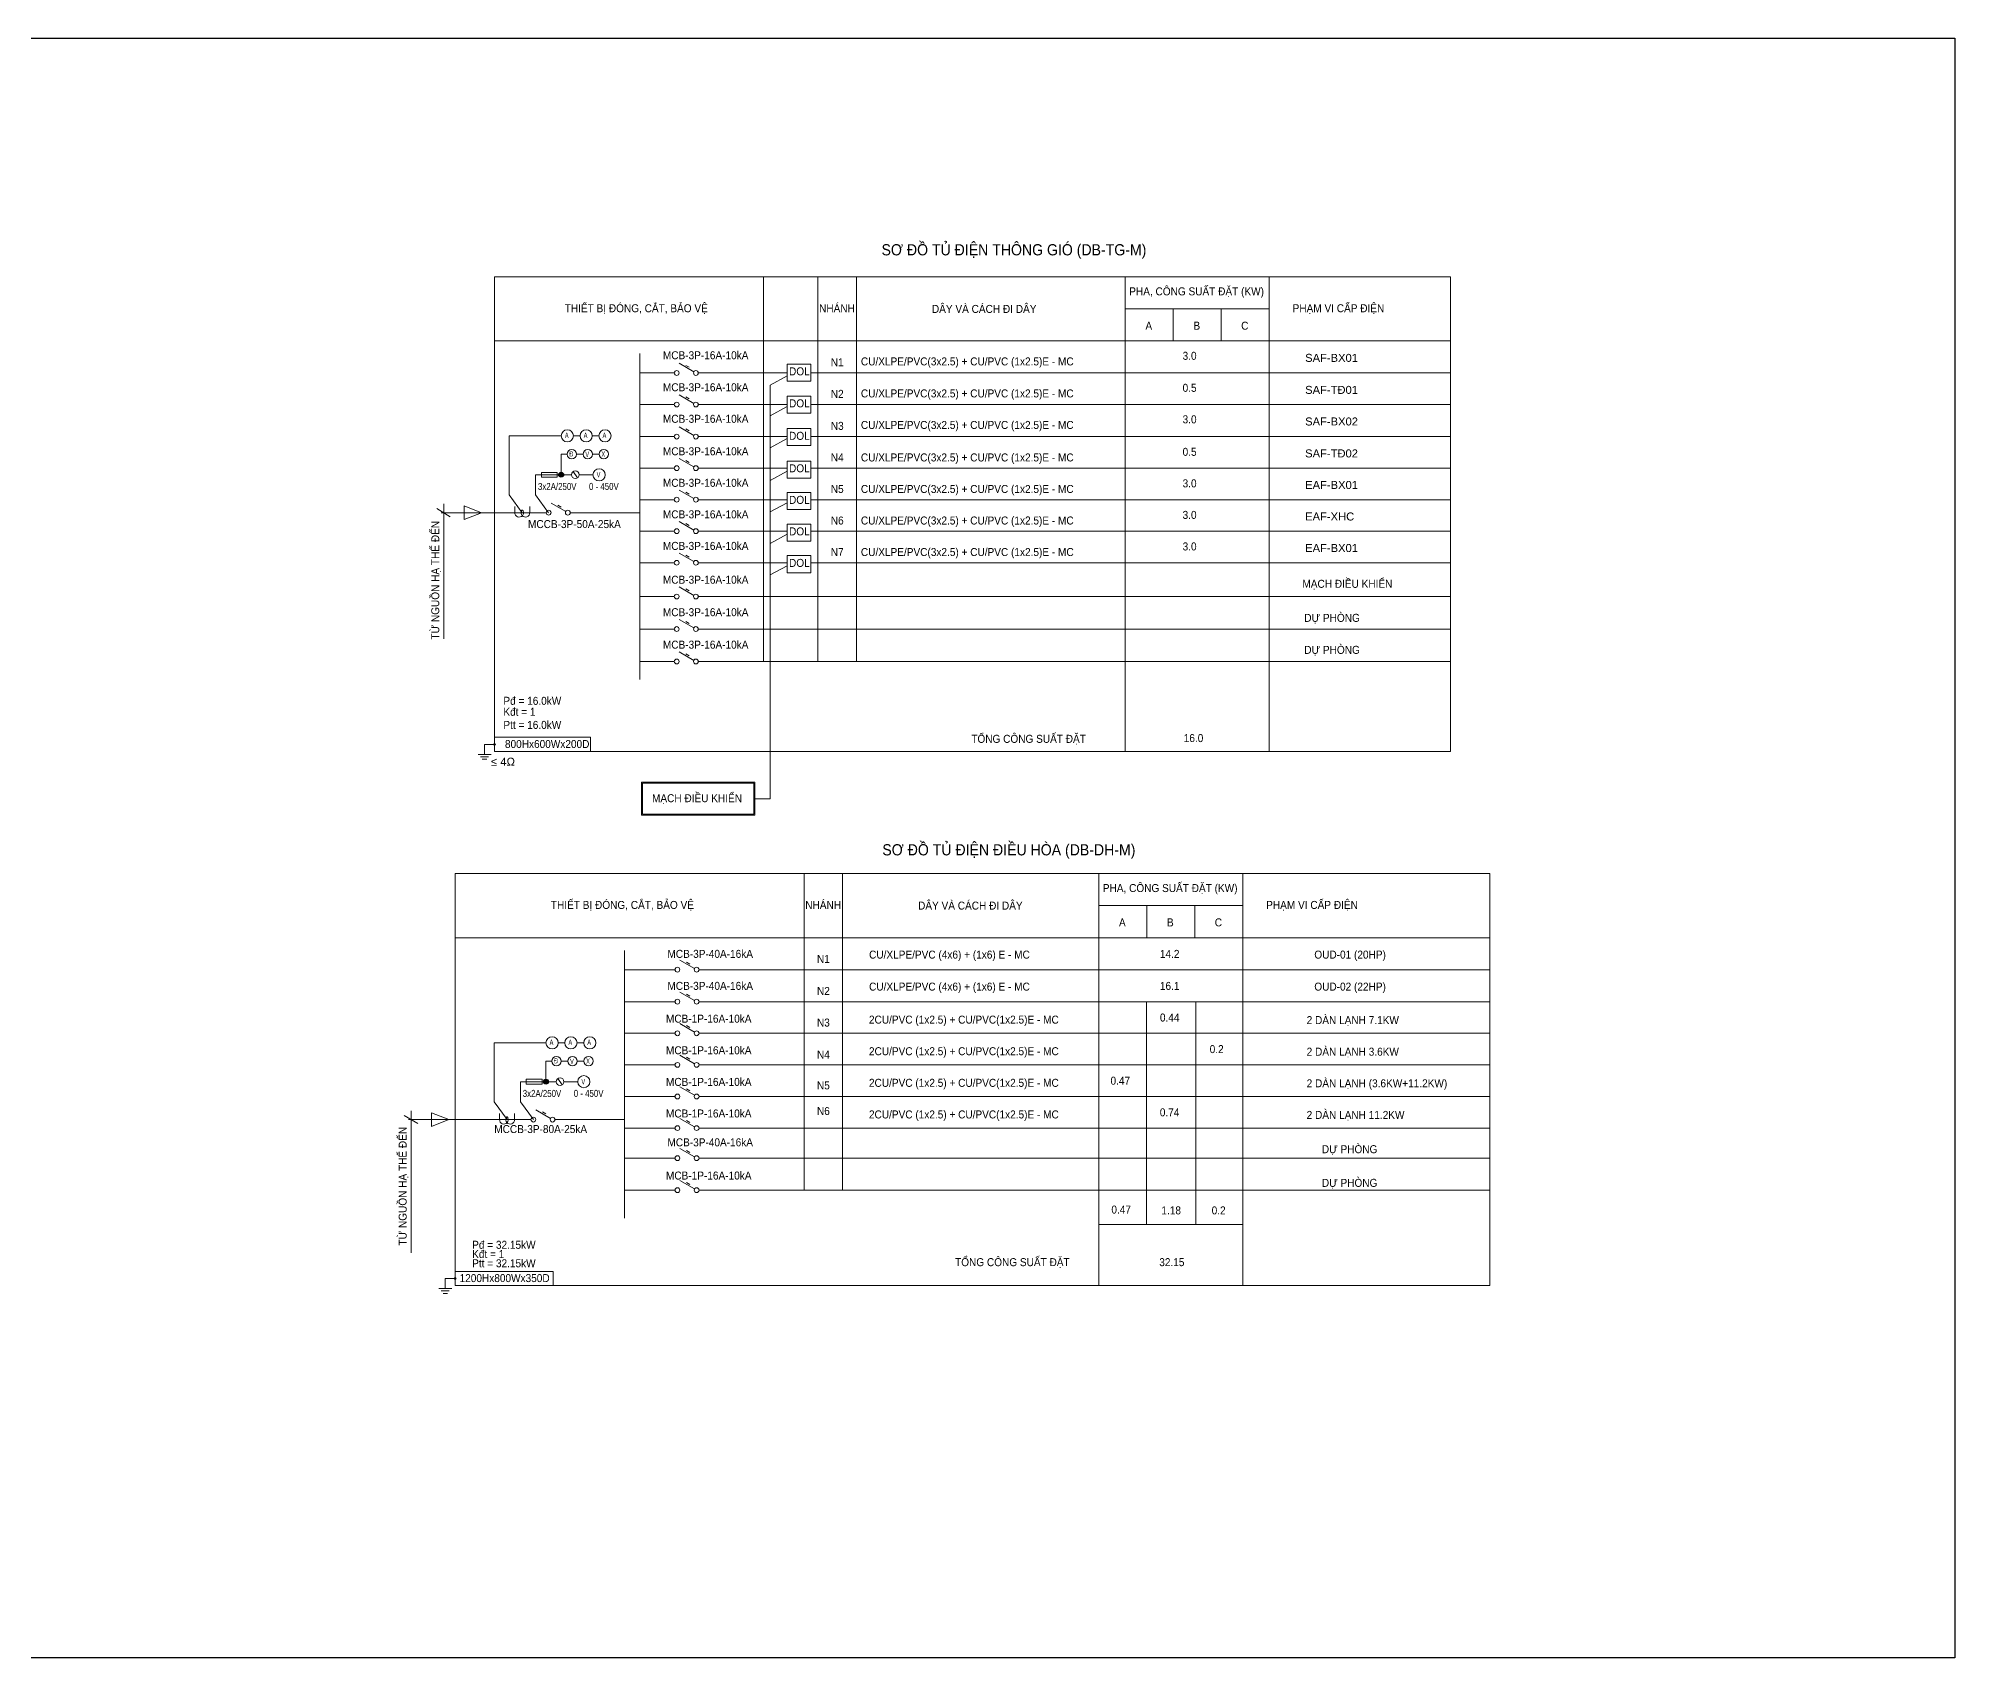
# Model space of a CAD drawing. Header units: millimetres. Extents: x -343543 to 400519, y -115663 to 104219.
# Drawn here: x -216367 to -156505, y 53629 to 104219 of the extents above; entities that cross this region are included whole.
import ezdxf
from ezdxf.enums import TextEntityAlignment as Align

# ---------------------------------------------------------------- set-up
doc = ezdxf.new("R2010")
doc.units = ezdxf.units.MM
doc.layers.get('0').update_dxf_attribs({"color": 231, "lineweight": 0})
doc.layers.get('DefPoints').update_dxf_attribs({"color": 191})
for name, color, linetype, lineweight in [('0-INNO-Line', 7, 'Continuous', 9), ('0-INNO-Line-1', 3, 'Continuous', 9), ('0-INNO-Text-3', 1, 'Continuous', 15), ('0-INNO-Text-4', 2, 'Continuous', 15), ('0-INNO-Text-5', 7, 'Continuous', 15), ('1-INNO-Thietbi', 2, 'Continuous', 9), ('1-INNO-Thietbi-1', 1, 'Continuous', 9), ('1-INNO-Thietbi-2', 134, 'Continuous', 9), ('1-INNO-Thietbi-3', 230, 'Continuous', 9), ('1-INNO-Thietbi-4', 3, 'Continuous', 9), ('AC - Duct - GI-1', 8, 'Continuous', 9), ('DIEN-2', 2, 'Continuous', 9), ('DIEN-3', 7, 'Continuous', 9), ('L27 SDHL$0$L26_ELEC-SoDoNguyenLy MAu$0$1-INNO-E-Equipment', 2, 'Continuous', 9), ('L27 SDHL$0$L26_ELEC-SoDoNguyenLy MAu$0$1-INNO-E-Equipment-1', 7, 'Continuous', 9), ('xref L27$0$1-INNO-Thietbi', 2, 'Continuous', 9)]:
    doc.layers.add(name, color=color, linetype=linetype, lineweight=lineweight)
doc.layers.add('AC - Duct - GI', color=4, linetype='Continuous')
doc.styles.add('Arial_4', font='arial.ttf', dxfattribs={"width": 0.6, "height": 1.714286})
doc.styles.add('Arial_5', font='arial.ttf', dxfattribs={"width": 0.8, "height": 220})
doc.styles.add('Arial_6', font='arial.ttf', dxfattribs={"width": 0.9, "height": 250})

# ---------------------------------------------------------------- blocks, each defined once
blk = doc.blocks.new('SDNL CAP DIEN PHAN THAN_dwg_A$C2BD16A21-4417050-SƠ ĐỒ NGUYÊN LÝ CẤP ĐIỆN ĐH-TG PHẦN THÂN TOÀ L31')
at = {"layer": '1-INNO-Thietbi'}
blk.add_hatch(color=256, dxfattribs=at).paths.add_polyline_path([(0, -14), (4, -14), (7, -12), (10, -10), (12, -7), (14, -4), (14, 0), (14, 4), (12, 7), (10, 10), (7, 12), (4, 14), (0, 14), (-4, 14), (-7, 12), (-10, 10), (-12, 7), (-14, 4), (-14, 0), (-14, -4), (-12, -7), (-10, -10), (-7, -12), (-4, -14)], flags=0)
for p, q in [((-256, -158), (-53, -158)), ((-217, -196), (-93, -196)), ((-190, -234), (-120, -234))]:
    blk.add_line(p, q, dxfattribs=at)
at = {"layer": '1-INNO-Thietbi', "flags": 128}
blk.add_lwpolyline([(0, 0), (-155, 0), (-155, -158)], dxfattribs=at)
at = {"layer": '1-INNO-Thietbi'}
blk.add_circle((0, 0), 14.3, dxfattribs=at)
blk = doc.blocks.new('SDNL CAP DIEN PHAN THAN_dwg_aptomat-4417055-SƠ ĐỒ NGUYÊN LÝ CẤP ĐIỆN ĐH-TG PHẦN THÂN TOÀ L31')
at = {"layer": '1-INNO-Thietbi'}
for p, q in [((250, 0), (0, 0)), ((860, 37), (400, 302)), ((717, 177), (609, 239)), ((1000, 0), (1250, 0))]:
    blk.add_line(p, q, dxfattribs=at)
for centre in [(325, 0), (925, 0)]:
    blk.add_circle(centre, 75, dxfattribs=at)
blk = doc.blocks.new('SDNL CAP DIEN PHAN THAN_dwg_MCB-4417056-SƠ ĐỒ NGUYÊN LÝ CẤP ĐIỆN ĐH-TG PHẦN THÂN TOÀ L31')
blk.add_blockref('SDNL CAP DIEN PHAN THAN_dwg_aptomat-4417055-SƠ ĐỒ NGUYÊN LÝ CẤP ĐIỆN ĐH-TG PHẦN THÂN TOÀ L31', (0, 0))
blk = doc.blocks.new('SDNL CAP DIEN PHAN THAN_dwg_xref L27$0$aptomat-4417053-SƠ ĐỒ NGUYÊN LÝ CẤP ĐIỆN ĐH-TG PHẦN THÂN TOÀ L31')
at = {"layer": 'xref L27$0$1-INNO-Thietbi'}
for p, q in [((250, 0), (0, 0)), ((860, 37), (400, 302)), ((717, 177), (609, 239)), ((1000, 0), (1250, 0))]:
    blk.add_line(p, q, dxfattribs=at)
for centre in [(325, 0), (925, 0)]:
    blk.add_circle(centre, 75, dxfattribs=at)
blk = doc.blocks.new('SDNL CAP DIEN PHAN THAN_dwg_xref L27$0$MCB-4417054-SƠ ĐỒ NGUYÊN LÝ CẤP ĐIỆN ĐH-TG PHẦN THÂN TOÀ L31')
blk.add_blockref('SDNL CAP DIEN PHAN THAN_dwg_xref L27$0$aptomat-4417053-SƠ ĐỒ NGUYÊN LÝ CẤP ĐIỆN ĐH-TG PHẦN THÂN TOÀ L31', (0, 0))
blk = doc.blocks.new('SDNL CAP DIEN PHAN THAN_dwg_DOT-4417046-SƠ ĐỒ NGUYÊN LÝ CẤP ĐIỆN ĐH-TG PHẦN THÂN TOÀ L31')
at = {"layer": 'AC - Duct - GI-1'}
blk.add_hatch(color=256, dxfattribs=at).paths.add_polyline_path([(0, 96), (-25, 93), (-48, 83), (-68, 68), (-83, 48), (-93, 25), (-96, 0), (-93, -25), (-83, -48), (-68, -68), (-48, -83), (-25, -93), (0, -96), (25, -93), (48, -83), (68, -68), (83, -48), (93, -25), (96, 0), (93, 25), (83, 48), (68, 68), (48, 83), (25, 93)], flags=0)
at = {"layer": 'AC - Duct - GI'}
blk.add_circle((0, 0), 96.3, dxfattribs=at)
blk = doc.blocks.new('SDNL CAP DIEN PHAN THAN_dwg_bo do dem-4417047-SƠ ĐỒ NGUYÊN LÝ CẤP ĐIỆN ĐH-TG PHẦN THÂN TOÀ L31')
at = {"layer": '1-INNO-Thietbi'}
for p, q in [((766, 1283), (903, 1087)), ((-299, 1185), (317, 1185)), ((317, 1185), (339, 1185)), ((-439, 0), (-1207, 0)), ((-1058, 190), (-1058, 0)), ((-588, 190), (-588, 0))]:
    blk.add_line(p, q, dxfattribs=at)
at = {"layer": '1-INNO-Thietbi', "flags": 128}
blk.add_lwpolyline([(271, 1259), (-227, 1259), (-227, 1111), (271, 1111)], close=True, dxfattribs=at)
at = {"layer": '1-INNO-Thietbi'}
for centre, radius in [((584, 2400), 190), ((1173, 2400), 190), ((1762, 2400), 190), ((1222, 1826), 146), ((834, 1185), 120), ((1576, 1185), 190)]:
    blk.add_circle(centre, radius, dxfattribs=at)
for centre, radius, start, end in [((-920, 0), 138, 180, 25.46614), ((-726, 0), 138, 154.53386, 360), ((-807, 41), 47.8, 124.85152, 156.9419), ((-824, 64), 19.5, 87.18756, 124.0091), ((-822, 64), 19.5, 55.9909, 92.81244), ((-839, 41), 47.8, 23.0581, 55.14848)]:
    blk.add_arc(centre, radius, start, end, dxfattribs=at)
at = {"layer": '1-INNO-Thietbi-1'}
blk.add_circle((721, 1826), 146, dxfattribs=at)
at = {"layer": '1-INNO-Thietbi-3'}
for p, q in [((774, 2400), (983, 2400)), ((1363, 2400), (1572, 2400)), ((867, 1826), (1076, 1826)), ((1367, 1826), (1577, 1826)), ((392, 1260), (392, 1185)), ((341, 1185), (468, 1185)), ((468, 1185), (715, 1185)), ((954, 1185), (1386, 1185))]:
    blk.add_line(p, q, dxfattribs=at)
at = {"layer": '1-INNO-Thietbi-3', "flags": 128}
for points in [[(-823, 0), (-1228, 553), (-1228, 2400), (394, 2400)], [(575, 1826), (392, 1826), (392, 1260)], [(0, 0), (-405, 553), (-405, 1185), (-291, 1185)]]:
    blk.add_lwpolyline(points, dxfattribs=at)
at = {"layer": '1-INNO-Thietbi-4'}
blk.add_circle((1723, 1829), 146, dxfattribs=at)
at = {"xscale": 0.7830873935949056, "yscale": 0.7830873935949056, "zscale": 0.7830873935949056, "rotation": 180}
blk.add_blockref('SDNL CAP DIEN PHAN THAN_dwg_DOT-4417046-SƠ ĐỒ NGUYÊN LÝ CẤP ĐIỆN ĐH-TG PHẦN THÂN TOÀ L31', (392, 1185), dxfattribs=at)
at = {"layer": '1-INNO-Thietbi-2', "attachment_point": 1, "line_spacing_factor": 0.941778}
for s, insert, char_height, width, style in [('A', (508, 2501), 165, 183.83, 'Arial_4'), ('A', (1097, 2501), 165, 183.83, 'Arial_4'), ('A', (1686, 2501), 165, 183.83, 'Arial_4'), ('Đ', (648, 1921), 165, 197.97, 'Arial_4'), ('V', (1148, 1906), 165, 183.83, 'Arial_4'), ('X', (1649, 1912), 165, 183.83, 'Arial_4'), ('V', (1502, 1268), 165, 183.83, 'Arial_4'), ('3x2A/250V', (-332, 929), 220, 1422.1, 'Arial_5'), ('0 - 450V', (1262, 930), 220, 1098.9, 'Arial_5')]:
    blk.add_mtext(s, dxfattribs=dict(at, insert=insert, char_height=char_height, width=width, style=style))
blk = doc.blocks.new('SDNL CAP DIEN PHAN THAN_dwg_L27 SDHL$0$L26_ELEC-SoDoNguyenLy MAu$0$aptomat-4417048-SƠ ĐỒ NGUYÊN LÝ CẤP ĐIỆN ĐH-TG PHẦN THÂN TOÀ L31')
at = {"layer": 'L27 SDHL$0$L26_ELEC-SoDoNguyenLy MAu$0$1-INNO-E-Equipment'}
for p, q in [((250, 0), (0, 0)), ((860, 37), (400, 302)), ((717, 177), (609, 239)), ((1000, 0), (1250, 0))]:
    blk.add_line(p, q, dxfattribs=at)
for centre in [(325, 0), (925, 0)]:
    blk.add_circle(centre, 75, dxfattribs=at)
blk = doc.blocks.new('SDNL CAP DIEN PHAN THAN_dwg__U19-4417049-SƠ ĐỒ NGUYÊN LÝ CẤP ĐIỆN ĐH-TG PHẦN THÂN TOÀ L31')
blk.add_blockref('SDNL CAP DIEN PHAN THAN_dwg_L27 SDHL$0$L26_ELEC-SoDoNguyenLy MAu$0$aptomat-4417048-SƠ ĐỒ NGUYÊN LÝ CẤP ĐIỆN ĐH-TG PHẦN THÂN TOÀ L31', (0, 432))
blk = doc.blocks.new('A$Cc311d667')
blk.add_wipeout([(-740, 532), (0, 532), (0, 0), (-740, 0)])
at = {"flags": 128}
blk.add_lwpolyline([(-740, 0), (0, 0), (0, 532), (-740, 532)], close=True, dxfattribs=at)
at = {"insert": (-361, 430), "char_height": 250, "width": 768.25, "attachment_point": 2, "line_spacing_factor": 0.941778, "style": 'Arial_6'}
blk.add_mtext('DOL', dxfattribs=at)
blk = doc.blocks.new('SDNL CAP DIEN PHAN THAN_dwg_A$C2BD16A21-V1-SƠ ĐỒ NGUYÊN LÝ CẤP ĐIỆN ĐH-TG PHẦN THÂN TOÀ L31')
at = {"layer": '1-INNO-Thietbi'}
blk.add_hatch(color=256, dxfattribs=at).paths.add_polyline_path([(0, -14), (4, -14), (7, -12), (10, -10), (12, -7), (14, -4), (14, 0), (14, 4), (12, 7), (10, 10), (7, 12), (4, 14), (0, 14), (-4, 14), (-7, 12), (-10, 10), (-12, 7), (-14, 4), (-14, 0), (-14, -4), (-12, -7), (-10, -10), (-7, -12), (-4, -14)], flags=0)
for p, q in [((-256, -158), (-53, -158)), ((-217, -196), (-93, -196)), ((-190, -234), (-120, -234))]:
    blk.add_line(p, q, dxfattribs=at)
at = {"layer": '1-INNO-Thietbi', "flags": 128}
blk.add_lwpolyline([(0, 0), (-155, 0), (-155, -158)], dxfattribs=at)
at = {"layer": '1-INNO-Thietbi'}
blk.add_circle((0, 0), 14.3, dxfattribs=at)

msp = doc.modelspace()

# ---------------------------------------------------------------- linework, layer by layer
at = {"flags": 128}
msp.add_lwpolyline([(-202119.2, 96763.6), (-172249.9, 96763.6), (-172249.9, 81942.7), (-202119.2, 81942.7)], close=True, dxfattribs=at)
msp.add_lwpolyline([(-203345.6, 65257.6), (-171021.5, 65257.6), (-171021.5, 78122.7), (-203345.6, 78122.7)], close=True)
at = {"layer": '0-INNO-Line'}
for p, q in [((-193712.3, 96763.6), (-193712.3, 84749.4)), ((-192012.3, 96763.6), (-192012.3, 84749.4)), ((-190812.3, 96763.6), (-190812.3, 84749.4)), ((-182418.3, 96763.6), (-182418.3, 81942.7)), ((-177918.3, 96763.6), (-177918.3, 81942.7)), ((-182418.3, 95763.6), (-177918.3, 95763.6)), ((-180918.3, 95763.6), (-180918.3, 94763.6)), ((-179418.3, 95763.6), (-179418.3, 94763.6)), ((-196750.6, 93763.6), (-197579.6, 93763.6)), ((-195500.6, 93763.6), (-172249.9, 93763.6)), ((-196750.6, 92776.4), (-197579.6, 92776.4)), ((-195500.6, 92776.4), (-172249.9, 92776.4)), ((-196750.6, 91776.4), (-197579.6, 91776.4)), ((-195500.6, 91776.4), (-172249.9, 91776.4)), ((-195500.6, 90791.2), (-172249.9, 90791.2)), ((-195500.6, 89806), (-172249.9, 89806)), ((-203916.2, 89525.6), (-203497.5, 89273.6)), ((-200751.7, 89399.6), (-203784.7, 89399.6)), ((-203702.3, 85456.8), (-203702.3, 89677.3)), ((-199501.7, 89399.6), (-197579.6, 89399.6)), ((-195500.6, 88820.8), (-172249.9, 88820.8)), ((-195500.6, 87835.6), (-172249.9, 87835.6)), ((-196750.6, 86779), (-197579.6, 86779)), ((-195500.6, 86779), (-172249.9, 86779)), ((-196750.6, 85764.2), (-197579.6, 85764.2)), ((-195500.6, 85764.2), (-172249.9, 85764.2)), ((-196750.6, 84749.4), (-197579.6, 84749.4)), ((-195500.6, 84749.4), (-172249.9, 84749.4)), ((-202119.2, 82190.8), (-202119.2, 82381.8)), ((-202119.2, 82133.7), (-202119.2, 82190.8)), ((-202119.2, 82133.7), (-202119.2, 82190.8)), ((-192444.5, 78122.7), (-192444.5, 68234.3)), ((-191244.5, 78122.7), (-191244.5, 68234.3)), ((-183244.5, 78122.7), (-183243.4, 65257.6)), ((-178744.5, 78122.7), (-178743.4, 65257.6)), ((-183244.5, 77122.7), (-178744.5, 77122.7)), ((-181744.5, 77122.7), (-181744.5, 76122.7)), ((-180244.5, 77122.7), (-180244.5, 76122.7)), ((-203345.6, 76122.7), (-173972.7, 76122.7)), ((-183057, 76122.7), (-171021.5, 76122.7)), ((-196728.8, 75122.7), (-198056, 75122.7)), ((-196728.8, 74122.7), (-198056, 74122.7)), ((-181753.6, 74122.7), (-181753.6, 68234.3)), ((-180211.3, 74122.7), (-180211.3, 68234.3)), ((-196728.8, 73135.4), (-198056, 73135.4)), ((-196728.8, 72148.1), (-198056, 72148.1)), ((-204720.6, 66277.4), (-204720.6, 70715.8)), ((-196728.8, 71160.8), (-198056, 71160.8)), ((-204934.5, 70564.2), (-204515.9, 70312.1)), ((-201228.1, 70438.1), (-204803.1, 70438.1)), ((-199978.1, 70438.1), (-198056, 70438.1)), ((-196728.8, 70173.6), (-198056, 70173.6)), ((-196728.8, 69234.3), (-198056, 69234.3)), ((-195478.8, 69234.3), (-171021.5, 69234.3)), ((-196728.8, 68234.3), (-198056, 68234.3)), ((-195478.8, 68234.3), (-171021.5, 68234.3)), ((-183244.5, 67160.1), (-178744.5, 67160.1)), ((-203345.6, 65505.7), (-203345.6, 65696.7)), ((-203345.6, 65448.6), (-203345.6, 65505.7)), ((-203345.6, 65448.6), (-203345.6, 65505.7))]:
    msp.add_line(p, q, dxfattribs=at)
at = {"layer": '0-INNO-Line', "flags": 128}
for points in [[(-202119.2, 94763.6), (-172249.9, 94763.6), (-184081.4, 94763.6)], [(-202119.2, 82381.8), (-199122.2, 82381.8), (-199122.2, 81942.7), (-202119.2, 81942.7), (-202119.2, 82133.7)], [(-195478.8, 75122.7), (-191208.5, 75122.7), (-171021.5, 75122.7)], [(-195478.8, 74122.7), (-192665, 74122.7), (-171021.5, 74122.7)], [(-195478.8, 73135.4), (-192665, 73135.4), (-171021.5, 73135.4)], [(-195478.8, 72148.1), (-192665, 72148.1), (-171021.5, 72148.1)], [(-195478.8, 71160.8), (-192665, 71160.8), (-171021.5, 71160.8)], [(-195478.8, 70173.6), (-192665, 70173.6), (-171021.5, 70173.6)], [(-203345.6, 65696.7), (-200285.7, 65696.7), (-200285.7, 65257.6), (-203345.6, 65257.6), (-203345.6, 65448.6)]]:
    msp.add_lwpolyline(points, dxfattribs=at)
for points in [[(-197579.6, 90791.2), (-196750.6, 90791.2)], [(-197579.6, 89806), (-196750.6, 89806)], [(-203062.7, 89189.8), (-202522.8, 89399.6), (-203062.7, 89609.4)], [(-197579.6, 88820.8), (-196750.6, 88820.8)], [(-197579.6, 87835.6), (-196750.6, 87835.6)], [(-204081.1, 70228.4), (-203541.2, 70438.1), (-204081.1, 70647.9)]]:
    msp.add_lwpolyline(points, close=True, dxfattribs=at)
at = {"layer": '0-INNO-Line'}
for points in [[(-181753.6, 67160.1), (-181753.6, 68234.3)], [(-180211.3, 67160.1), (-180211.3, 68234.3)]]:
    msp.add_lwpolyline(points, dxfattribs=at)
at = {"layer": '0-INNO-Line-1'}
for p, q in [((-197579.6, 94367.9), (-197579.6, 84189)), ((-198056, 75727), (-198056, 67364.3))]:
    msp.add_line(p, q, dxfattribs=at)
at = {"layer": 'DIEN-2'}
for p, q in [((-192972.7, 92712.5), (-193503.6, 92423.3)), ((-192972.7, 91712.5), (-193503.6, 91423.3)), ((-192972.7, 90697.7), (-193503.6, 90408.5))]:
    msp.add_line(p, q, dxfattribs=at)
at = {"layer": 'DIEN-2', "flags": 128}
msp.add_lwpolyline([(-192972.7, 93676.9), (-193503.6, 93387.6), (-193503.6, 80459), (-193981.4, 80459)], dxfattribs=at)
for points in [[(-197522.6, 80977.9), (-193981.4, 80977.9), (-193981.4, 79946.5), (-197522.6, 79946.5)], [(-197492.7, 80948.1), (-194011.2, 80948.1), (-194011.2, 79976.3), (-197492.7, 79976.3)]]:
    msp.add_lwpolyline(points, close=True, dxfattribs=at)

# ---------------------------------------------------------------- block references
for name, p in [('SDNL CAP DIEN PHAN THAN_dwg_xref L27$0$MCB-4417054-SƠ ĐỒ NGUYÊN LÝ CẤP ĐIỆN ĐH-TG PHẦN THÂN TOÀ L31', (-196750.6, 93763.6)), ('SDNL CAP DIEN PHAN THAN_dwg_MCB-4417056-SƠ ĐỒ NGUYÊN LÝ CẤP ĐIỆN ĐH-TG PHẦN THÂN TOÀ L31', (-196750.6, 92776.4)), ('SDNL CAP DIEN PHAN THAN_dwg_bo do dem-4417047-SƠ ĐỒ NGUYÊN LÝ CẤP ĐIỆN ĐH-TG PHẦN THÂN TOÀ L31', (-200426.7, 89399.6)), ('SDNL CAP DIEN PHAN THAN_dwg_MCB-4417056-SƠ ĐỒ NGUYÊN LÝ CẤP ĐIỆN ĐH-TG PHẦN THÂN TOÀ L31', (-196750.6, 91776.4)), ('SDNL CAP DIEN PHAN THAN_dwg_MCB-4417056-SƠ ĐỒ NGUYÊN LÝ CẤP ĐIỆN ĐH-TG PHẦN THÂN TOÀ L31', (-196750.6, 90791.2)), ('SDNL CAP DIEN PHAN THAN_dwg_MCB-4417056-SƠ ĐỒ NGUYÊN LÝ CẤP ĐIỆN ĐH-TG PHẦN THÂN TOÀ L31', (-196750.6, 89806)), ('SDNL CAP DIEN PHAN THAN_dwg__U19-4417049-SƠ ĐỒ NGUYÊN LÝ CẤP ĐIỆN ĐH-TG PHẦN THÂN TOÀ L31', (-200751.7, 88967.7)), ('SDNL CAP DIEN PHAN THAN_dwg_MCB-4417056-SƠ ĐỒ NGUYÊN LÝ CẤP ĐIỆN ĐH-TG PHẦN THÂN TOÀ L31', (-196750.6, 88820.8)), ('SDNL CAP DIEN PHAN THAN_dwg_MCB-4417056-SƠ ĐỒ NGUYÊN LÝ CẤP ĐIỆN ĐH-TG PHẦN THÂN TOÀ L31', (-196750.6, 87835.6)), ('SDNL CAP DIEN PHAN THAN_dwg_MCB-4417056-SƠ ĐỒ NGUYÊN LÝ CẤP ĐIỆN ĐH-TG PHẦN THÂN TOÀ L31', (-196750.6, 86779)), ('SDNL CAP DIEN PHAN THAN_dwg_MCB-4417056-SƠ ĐỒ NGUYÊN LÝ CẤP ĐIỆN ĐH-TG PHẦN THÂN TOÀ L31', (-196750.6, 85764.2)), ('SDNL CAP DIEN PHAN THAN_dwg_MCB-4417056-SƠ ĐỒ NGUYÊN LÝ CẤP ĐIỆN ĐH-TG PHẦN THÂN TOÀ L31', (-196750.6, 84749.4)), ('SDNL CAP DIEN PHAN THAN_dwg_MCB-4417056-SƠ ĐỒ NGUYÊN LÝ CẤP ĐIỆN ĐH-TG PHẦN THÂN TOÀ L31', (-196728.8, 75122.7)), ('SDNL CAP DIEN PHAN THAN_dwg_MCB-4417056-SƠ ĐỒ NGUYÊN LÝ CẤP ĐIỆN ĐH-TG PHẦN THÂN TOÀ L31', (-196728.8, 74122.7)), ('SDNL CAP DIEN PHAN THAN_dwg_MCB-4417056-SƠ ĐỒ NGUYÊN LÝ CẤP ĐIỆN ĐH-TG PHẦN THÂN TOÀ L31', (-196728.8, 73135.4)), ('SDNL CAP DIEN PHAN THAN_dwg_bo do dem-4417047-SƠ ĐỒ NGUYÊN LÝ CẤP ĐIỆN ĐH-TG PHẦN THÂN TOÀ L31', (-200903.1, 70438.1)), ('SDNL CAP DIEN PHAN THAN_dwg_MCB-4417056-SƠ ĐỒ NGUYÊN LÝ CẤP ĐIỆN ĐH-TG PHẦN THÂN TOÀ L31', (-196728.8, 72148.1)), ('SDNL CAP DIEN PHAN THAN_dwg_MCB-4417056-SƠ ĐỒ NGUYÊN LÝ CẤP ĐIỆN ĐH-TG PHẦN THÂN TOÀ L31', (-196728.8, 71160.8)), ('SDNL CAP DIEN PHAN THAN_dwg__U19-4417049-SƠ ĐỒ NGUYÊN LÝ CẤP ĐIỆN ĐH-TG PHẦN THÂN TOÀ L31', (-201228.1, 70006.2)), ('SDNL CAP DIEN PHAN THAN_dwg_MCB-4417056-SƠ ĐỒ NGUYÊN LÝ CẤP ĐIỆN ĐH-TG PHẦN THÂN TOÀ L31', (-196728.8, 70173.6)), ('SDNL CAP DIEN PHAN THAN_dwg_MCB-4417056-SƠ ĐỒ NGUYÊN LÝ CẤP ĐIỆN ĐH-TG PHẦN THÂN TOÀ L31', (-196728.8, 69234.3)), ('SDNL CAP DIEN PHAN THAN_dwg_MCB-4417056-SƠ ĐỒ NGUYÊN LÝ CẤP ĐIỆN ĐH-TG PHẦN THÂN TOÀ L31', (-196728.8, 68234.3))]:
    msp.add_blockref(name, p)
at = {"xscale": 2, "yscale": 2, "zscale": 2}
for name, p in [('SDNL CAP DIEN PHAN THAN_dwg_A$C2BD16A21-4417050-SƠ ĐỒ NGUYÊN LÝ CẤP ĐIỆN ĐH-TG PHẦN THÂN TOÀ L31', (-202119.2, 82162.3)), ('SDNL CAP DIEN PHAN THAN_dwg_A$C2BD16A21-V1-SƠ ĐỒ NGUYÊN LÝ CẤP ĐIỆN ĐH-TG PHẦN THÂN TOÀ L31', (-203345.6, 65477.1))]:
    msp.add_blockref(name, p, dxfattribs=at)

# ---------------------------------------------------------------- texts
at = {"layer": '0-INNO-Line', "color": 1, "char_height": 250, "line_spacing_factor": 0.941778, "style": 'Arial_6'}
for s, insert, width, attachment_point in [('CU/XLPE/PVC (4x6) + (1x6) E - MC', (-190415.8, 75718.2), 6969.335, 1), ('14.2', (-181026, 75740.5), 936.59, 2), ('OUD-01 (20HP)', (-176508.2, 75718.3), 8110.623, 1), ('CU/XLPE/PVC (4x6) + (1x6) E - MC', (-190415.8, 74718.2), 6969.335, 1), ('16.1', (-181026, 74740.5), 936.59, 2), ('OUD-02 (22HP)', (-176508.2, 74718.3), 8110.623, 1), ('0.44', (-181026, 73753.2), 936.59, 2), ('0.2', (-179558.7, 72765.9), 936.59, 2), ('0.47', (-182568.3, 71778.7), 936.59, 2), ('0.74', (-181028.3, 70791.4), 936.59, 2)]:
    msp.add_mtext(s, dxfattribs=dict(at, insert=insert, width=width, attachment_point=attachment_point))
at = {"layer": '0-INNO-Text-3', "char_height": 250, "attachment_point": 1, "line_spacing_factor": 0.941778, "style": 'Arial_6'}
for s, insert, width in [('800Hx600Wx200D', (-201790.8, 82298.2), 2833.724), ('Kđt = 1', (-202815.4, 66363.9), 1193.694), ('Ptt = 32.15kW', (-202815.4, 66074.8), 2044.583), ('1200Hx800Wx350D', (-203207.3, 65613), 3275.724)]:
    msp.add_mtext(s, dxfattribs=dict(at, insert=insert, width=width))
at = {"layer": '0-INNO-Text-4', "char_height": 250, "attachment_point": 1, "line_spacing_factor": 0.941778, "style": 'Arial_6'}
for s, insert, width in [('Pđ = 16.0kW', (-201839.2, 83646.9), 2568.924), ('Ptt = 16.0kW', (-201839.2, 82895.1), 2568.923), ('Pđ = 32.15kW', (-202815.4, 66653), 2430.901)]:
    msp.add_mtext(s, dxfattribs=dict(at, insert=insert, width=width))
at = {"layer": '0-INNO-Text-5', "style": 'Arial_6', "width": 0.9}
for s, p in [('3.0', (-180622.7, 94175.8)), ('0.5', (-180622.7, 93175.8)), ('3.0', (-180622.7, 92190.6)), ('0.5', (-180622.7, 91175.8)), ('3.0', (-180622.7, 90190.6)), ('3.0', (-180622.7, 89205.4)), ('3.0', (-180622.7, 88220.2))]:
    msp.add_text(s, height=250, dxfattribs=at).set_placement(p)
at = {"layer": '0-INNO-Text-5', "style": 'Arial_6'}
msp.add_text('≤ 4Ω ', height=250, dxfattribs=at).set_placement((-201801.3, 81495.9), align=Align.CENTER)
at = {"layer": '0-INNO-Text-5', "line_spacing_factor": 0.941778, "style": 'Arial_6'}
for s, insert, char_height, width, attachment_point in [('SƠ ĐỒ TỦ ĐIỆN THÔNG GIÓ (DB-TG-M)', (-185891.1, 97788.2), 350, 18794.685, 2), ('PHA, CÔNG SUẤT ĐẶT (KW)', (-180184.9, 96438.6), 250, 4985.967, 2), ('THIẾT BỊ ĐÓNG, CẮT, BẢO VỆ', (-197688.9, 95911.1), 250, 5301.224, 2), ('NHÁNH', (-191418.7, 95911.1), 250, 1325.306, 2), ('DÂY VÀ CÁCH ĐI DÂY', (-186820.8, 95890.2), 250, 3871.853, 2), ('PHẠM VI CẤP ĐIỆN', (-175753.7, 95911.1), 250, 3394.375, 2), ('A', (-181679, 95365.8), 250, 247.921, 2), ('B', (-180179, 95365.8), 250, 247.921, 2), ('C', (-178679, 95365.8), 250, 269.346, 2), ('MCB-3P-16A-10kA', (-196857, 94442.8), 250, 2956.688, 1), ('N1', (-191411.2, 94223.1), 250, 477.477, 2), ('CU/XLPE/PVC(3x2.5) + CU/PVC (1x2.5)E - MC', (-190671.5, 94250.7), 250, 8560.089, 1), ('{\\W1;SAF-BX01}', (-176794.5, 94361.3), 250, 2658.409, 1), ('MCB-3P-16A-10kA', (-196857, 93442.8), 250, 2956.688, 1), ('N2', (-191411.2, 93235.9), 250, 477.477, 2), ('CU/XLPE/PVC(3x2.5) + CU/PVC (1x2.5)E - MC', (-190671.5, 93250.7), 250, 8560.089, 1), ('{\\W1;SAF-TĐ01}', (-176794.5, 93361.3), 250, 2658.409, 1), ('MCB-3P-16A-10kA', (-196857, 92457.6), 250, 2956.688, 1), ('N3', (-191411.2, 92235.9), 250, 477.477, 2), ('CU/XLPE/PVC(3x2.5) + CU/PVC (1x2.5)E - MC', (-190671.5, 92265.5), 250, 8560.089, 1), ('{\\W1;SAF-BX02}', (-176794.5, 92374.1), 250, 2658.409, 1), ('MCB-3P-16A-10kA', (-196857, 91442.8), 250, 2956.688, 1), ('N4', (-191411.2, 91250.7), 250, 477.477, 2), ('CU/XLPE/PVC(3x2.5) + CU/PVC (1x2.5)E - MC', (-190671.5, 91250.7), 250, 8560.089, 1), ('{\\W1;SAF-TĐ02}', (-176794.5, 91376.1), 250, 2658.409, 1), ('MCB-3P-16A-10kA', (-196857, 90457.6), 250, 2956.688, 1), ('{\\W1;EAF-BX01}', (-176794.5, 90390.9), 250, 2658.409, 1), ('N5', (-191411.2, 90265.5), 250, 477.477, 2), ('CU/XLPE/PVC(3x2.5) + CU/PVC (1x2.5)E - MC', (-190671.5, 90265.5), 250, 8560.089, 1), ('MCB-3P-16A-10kA', (-196857, 89472.4), 250, 2956.688, 1), ('N6', (-191411.2, 89280.3), 250, 477.477, 2), ('CU/XLPE/PVC(3x2.5) + CU/PVC (1x2.5)E - MC', (-190671.5, 89280.3), 250, 8560.089, 1), ('{\\W1;EAF-XHC}', (-176794.5, 89405.7), 250, 2658.409, 1), ('MCB-3P-16A-10kA', (-196857, 88487.2), 250, 2956.688, 1), ('N7', (-191411.2, 88295.1), 250, 477.477, 2), ('CU/XLPE/PVC(3x2.5) + CU/PVC (1x2.5)E - MC', (-190671.5, 88295.1), 250, 8560.089, 1), ('{\\W1;EAF-BX01}', (-176794.5, 88420.5), 250, 2658.409, 1), ('MCB-3P-16A-10kA', (-196857, 87430.7), 250, 2956.688, 1), ('MẠCH ĐIỀU KHIỂN', (-176880.8, 87302.8), 250, 3333.16, 1), ('MCB-3P-16A-10kA', (-196857, 86415.9), 250, 2956.688, 1), ('DỰ PHÒNG', (-176821.3, 86239.5), 250, 2059.887, 1), ('MCB-3P-16A-10kA', (-196857, 85401.1), 250, 2956.688, 1), ('DỰ PHÒNG', (-176821.3, 85239.5), 250, 2059.887, 1), ('Kđt = 1', (-201839.2, 83304.8), 250, 1193.694, 1), ('TỔNG CÔNG SUẤT ĐẶT', (-185433.7, 82459.5), 250, 4245.265, 2), ('16.0', (-180587.5, 82483.6), 250, 1961.943, 1), ('SƠ ĐỒ TỦ ĐIỆN ĐIỀU HÒA (DB-DH-M)', (-186049.5, 79043.4), 350, 18794.685, 2), ('PHA, CÔNG SUẤT ĐẶT (KW)', (-181011, 77797.6), 250, 4985.967, 2), ('THIẾT BỊ ĐÓNG, CẮT, BẢO VỆ', (-198121.1, 77270.2), 250, 5301.224, 2), ('NHÁNH', (-191850.9, 77270.2), 250, 1325.306, 2), ('DÂY VÀ CÁCH ĐI DÂY', (-187253, 77249.3), 250, 3871.853, 2), ('PHẠM VI CẤP ĐIỆN', (-176579.8, 77270.2), 250, 3394.375, 2), ('A', (-182505.2, 76724.9), 250, 247.921, 2), ('B', (-181005.2, 76724.9), 250, 247.921, 2), ('C', (-179505.2, 76724.9), 250, 269.346, 2), ('N1', (-191843.3, 75582.2), 250, 477.477, 2), ('N2', (-191843.3, 74582.2), 250, 477.477, 2), (' 2CU/PVC (1x2.5) + CU/PVC(1x2.5)E - MC', (-190507.5, 73687.3), 250, 6225.572, 1), ('2 DÀN LẠNH 7.1KW', (-176747.9, 73672.1), 250, 3186.244, 1), ('N3', (-191843.3, 73594.9), 250, 477.477, 2), ('N4', (-191843.3, 72594.9), 250, 477.477, 2), (' 2CU/PVC (1x2.5) + CU/PVC(1x2.5)E - MC', (-190507.5, 72700), 250, 6225.572, 1), ('2 DÀN LẠNH 3.6KW', (-176747.9, 72684.8), 250, 3186.244, 1), ('N5', (-191843.3, 71633.1), 250, 477.477, 2), (' 2CU/PVC (1x2.5) + CU/PVC(1x2.5)E - MC', (-190507.5, 71712.8), 250, 6225.572, 1), ('2 DÀN LẠNH (3.6KW+11.2KW)', (-176747.9, 71697.6), 250, 4746.588, 1), ('N6', (-191843.3, 70832.6), 250, 477.477, 2), (' 2CU/PVC (1x2.5) + CU/PVC(1x2.5)E - MC', (-190507.5, 70725.5), 250, 6225.572, 1), ('2 DÀN LẠNH 11.2KW', (-176747.9, 70710.3), 250, 4746.588, 1), ('DỰ PHÒNG', (-176272.8, 69639.4), 250, 2059.887, 1), ('DỰ PHÒNG', (-176272.8, 68588.1), 250, 2059.887, 1), ('0.47', (-182541.7, 67753.2), 250, 1287.063, 2), ('1.18', (-180979.9, 67727.6), 250, 728.459, 2), ('0.2', (-179496.6, 67727.6), 250, 728.459, 2), ('TỔNG CÔNG SUẤT ĐẶT', (-185940.2, 66110.4), 250, 4245.265, 2), ('32.15', (-180958.6, 66110.4), 250, 1759.584, 2)]:
    msp.add_mtext(s, dxfattribs=dict(at, insert=insert, char_height=char_height, width=width, attachment_point=attachment_point))
at = {"layer": '0-INNO-Text-5', "color": 1, "char_height": 250, "width": 3434.165, "attachment_point": 1, "line_spacing_factor": 0.941778, "style": 'Arial_6'}
for insert in [(-196714.9, 75742.2), (-196714.9, 74742.2), (-196714.9, 69853.8)]:
    msp.add_mtext('MCB-3P-40A-16kA', dxfattribs=dict(at, insert=insert))
at = {"layer": '0-INNO-Text-5', "color": 4, "char_height": 250, "width": 3434.165, "attachment_point": 1, "line_spacing_factor": 0.941778, "style": 'Arial_6'}
for insert in [(-196760.8, 73716.7), (-196760.8, 72729.5), (-196760.8, 71742.2), (-196760.8, 70754.9), (-196760.8, 68815.6)]:
    msp.add_mtext('MCB-1P-16A-10kA', dxfattribs=dict(at, insert=insert))
at = {"layer": 'DIEN-3', "insert": (-197197, 80604.9), "char_height": 250, "width": 3333.16, "attachment_point": 1, "line_spacing_factor": 0.941778, "style": 'Arial_6'}
msp.add_mtext('MẠCH ĐIỀU KHIỂN', dxfattribs=at)
at = {"layer": 'L27 SDHL$0$L26_ELEC-SoDoNguyenLy MAu$0$1-INNO-E-Equipment-1', "style": 'Arial_6', "width": 0.9}
for p in [(-203842.2, 85433.8), (-204860.5, 66503.7)]:
    msp.add_text('TỪ NGUỒN HẠ THẾ ĐẾN', height=250, rotation=90, dxfattribs=at).set_placement(p)
at = {"layer": 'L27 SDHL$0$L26_ELEC-SoDoNguyenLy MAu$0$1-INNO-E-Equipment-1', "char_height": 250, "width": 3642.296, "attachment_point": 1, "line_spacing_factor": 0.941778, "style": 'Arial_6'}
for s, insert in [('MCCB-3P-50A-25kA', (-201070.6, 89169)), ('MCCB-3P-80A-25kA', (-202124.1, 70268.7))]:
    msp.add_mtext(s, dxfattribs=dict(at, insert=insert))

# ---------------------------------------------------------------- next in the draw order: block references
at = {"layer": '0-INNO-Text-5'}
for p in [(-192232.3, 93510.5), (-192232.3, 92510.5), (-192232.3, 91495.7), (-192232.3, 90480.9), (-192232.3, 89495.7), (-192232.3, 88510.5), (-192232.3, 87525.3)]:
    msp.add_blockref('A$Cc311d667', p, dxfattribs=at)

# ---------------------------------------------------------------- next in the draw order: linework, layer by layer
at = {"layer": 'DefPoints', "color": 7}
msp.add_lwpolyline([(-220265.3, 104219), (-156505.3, 104219), (-156505.3, 53629), (-220265.3, 53629)], close=True, dxfattribs=at)
at = {"layer": 'DIEN-2'}
for p, q in [((-192972.7, 89712.5), (-193503.6, 89423.3)), ((-192972.7, 88727.3), (-193503.6, 88438.1)), ((-192972.7, 87742.1), (-193503.6, 87452.9))]:
    msp.add_line(p, q, dxfattribs=at)

doc.saveas('drawing.dxf')
